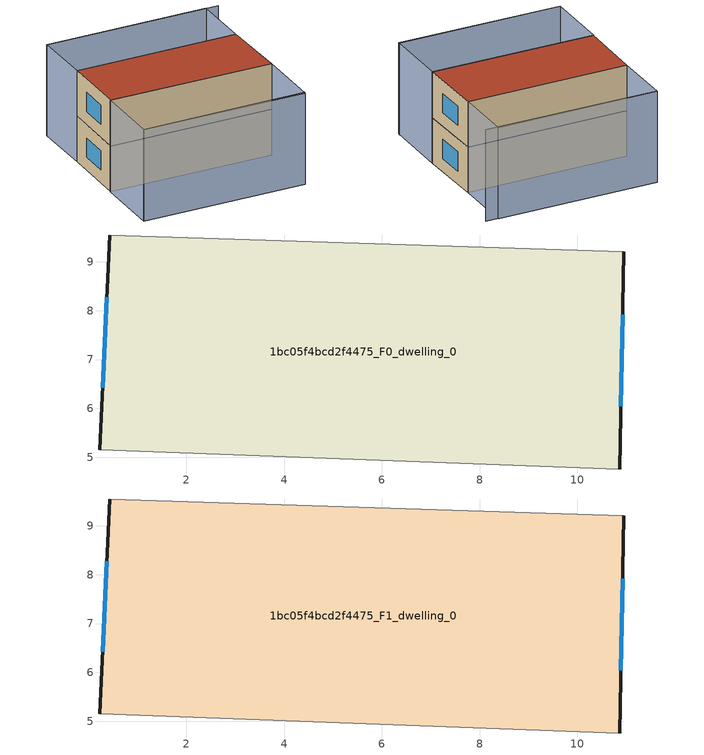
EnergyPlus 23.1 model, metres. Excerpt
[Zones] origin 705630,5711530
1bc05f4bcd2f4475_F0_dwelling_0
 floor ground (EU_floor_Construction): 10.95,9.21 10.87,4.76 0.23,5.15 0.43,9.55 z0
 wall outside (EU_wall_Construction): 0.43,9.55 0.23,5.15 / 10.87,4.76 10.95,9.21 z0:3
 wall adiabatic (EU_wall_Construction): 0.23,5.15 10.87,4.76 / 10.95,9.21 0.43,9.55 z0:3
 window (EU_Window_Construction): 0.37,8.28 0.29,6.42 / 10.89,6.05 10.92,7.92 z0.87:2.13
1bc05f4bcd2f4475_F1_dwelling_0
 floor to 1bc05f4bcd2f4475_F0_dwelling_0 (EU_floor_Construction): 10.95,9.21 10.87,4.76 0.23,5.15 0.43,9.55 z3
 wall outside (EU_wall_Construction): 0.43,9.55 0.23,5.15 / 10.87,4.76 10.95,9.21 z3:6
 wall adiabatic (EU_wall_Construction): 0.23,5.15 10.87,4.76 / 10.95,9.21 0.43,9.55 z3:6
 window (EU_Window_Construction): 0.37,8.28 0.29,6.42 / 10.89,6.05 10.92,7.92 z3.87:5.13
 roof outside (EU_roof_Construction): 10.87,4.76 10.95,9.21 0.43,9.55 0.23,5.15 z6
shading: 11.85,12.96 0.6,13.41 / 0.04,0.81 10.72,0.5 / 0.2,5.15 10.87,4.76 / 10.87,4.76 10.71,0.42 / 10.71,0.42 0.04,0.81 / 0.04,0.81 0.2,5.15 / 11.07,13.08 10.95,9.2 / 10.95,9.2 0.43,9.55 / 0.43,9.55 0.55,13.42 / 0.55,13.42 11.07,13.08 z0:6
[Building]
EU S2 Campaign: North Axis=0; Terrain=City; Solar Distribution=FullExterior
[Site:Location]
London: Latitude=51.5; Longitude=-0.5; Time Zone=0; Elevation=25
[SizingPeriod:WeatherFileDays]
AnnualSizingPeriod: Begin Month=1; Begin Day of Month=1; End Month=12; End Day of Month=31; Day of Week for Start Day=Monday; Use Weather File Daylight Saving Period=No; Use Weather File Rain and Snow Indicators=No
[MATERIAL]
EU_InternalMass_Material: Roughness=MediumRough; Thickness=0.1; Conductivity=1; Density=1800; Specific Heat=900; Thermal Absorptance=0.9; Solar Absorptance=0.7; Visible Absorptance=0.7
[MATERIAL:NOMASS] Roughness=MediumRough; Thermal Absorptance=0.9; Solar Absorptance=0.7; Visible Absorptance=0.7
Name | Thermal Resistance
EU_wall_NoMass | 0.724719
EU_roof_NoMass | 2.98947
EU_floor_NoMass | 2.39157
[WINDOWMATERIAL:SIMPLEGLAZINGSYSTEM]
EU_Window_SimpleGlazing: UFactor=2.63425; Solar Heat Gain Coefficient=0.76; Visible Transmittance=0.76
[CONSTRUCTION]
EU_wall_Construction: EU_wall_NoMass
EU_roof_Construction: EU_roof_NoMass
EU_floor_Construction: EU_floor_NoMass
EU_Window_Construction: EU_Window_SimpleGlazing
EU_InternalMass_Construction: EU_InternalMass_Material
[ZONE] Type=1; Multiplier=1; Ceiling Height=autocalculate; Floor Area=autocalculate; Part of Total Floor Area=Yes
Name | Volume
1bc05f4bcd2f4475_F0_dwelling_0 | 140.459
1bc05f4bcd2f4475_F1_dwelling_0 | 140.46
[INTERNALMASS] Construction=EU_InternalMass_Construction; Surface Area=46.82
Name | Zone or ZoneList
1bc05f4bcd2f4475_F0_dwelling_0_EU_InternalMass | 1bc05f4bcd2f4475_F0_dwelling_0
1bc05f4bcd2f4475_F1_dwelling_0_EU_InternalMass | 1bc05f4bcd2f4475_F1_dwelling_0
[OTHEREQUIPMENT] Fuel Type=Electricity; Design Level Calculation Method=Watts/Area; Power per Zone Floor Area=1; Fraction Latent=0; Fraction Radiant=0; Fraction Lost=0; Carbon Dioxide Generation Rate=0; EndUse Subcategory=EU_Step8_InternalGains
Name | Zone or ZoneList or Space or SpaceList | Schedule
EU_Step8_InternalGain_1bc05f4bcd2f4475_F0_dwelling_0_f000 | 1bc05f4bcd2f4475_F0_dwelling_0 | EU_Step8_GainSchedule_1bc05f4bcd2f4475_F0_dwelling_0_f000
EU_Step8_InternalGain_1bc05f4bcd2f4475_F1_dwelling_0_f000 | 1bc05f4bcd2f4475_F1_dwelling_0 | EU_Step8_GainSchedule_1bc05f4bcd2f4475_F1_dwelling_0_f000
[ZONEVENTILATION:DESIGNFLOWRATE] Schedule=EU_AlwaysOn; Design Flow Rate Calculation Method=AirChanges/Hour; Air Changes per Hour=0.418135; Ventilation Type=Natural; Fan Pressure Rise=0; Fan Total Efficiency=1; Constant Term Coefficient=1; Temperature Term Coefficient=0; Velocity Term Coefficient=0; Velocity Squared Term Coefficient=0; Minimum Indoor Temperature=-100; Maximum Indoor Temperature=100; Delta Temperature=-100; Minimum Outdoor Temperature=-100; Maximum Outdoor Temperature=100; Maximum Wind Speed=40
Name | Zone or ZoneList or Space or SpaceList
EU_ConstantAir_1bc05f4bcd2f4475_F0_dwelling_0 | 1bc05f4bcd2f4475_F0_dwelling_0
EU_ConstantAir_1bc05f4bcd2f4475_F1_dwelling_0 | 1bc05f4bcd2f4475_F1_dwelling_0
[HVACTEMPLATE:THERMOSTAT] Constant Heating Setpoint=20; Constant Cooling Setpoint=50
EU_HeatOnly_1bc05f4bcd2f4475_F0_dwelling_0; EU_HeatOnly_1bc05f4bcd2f4475_F1_dwelling_0
[HVACTEMPLATE:ZONE:IDEALLOADSAIRSYSTEM] System Availability Schedule=EU_AlwaysOn; Maximum Heating Supply Air Temperature=50; Minimum Cooling Supply Air Temperature=13; Maximum Heating Supply Air Humidity Ratio=0.0156; Minimum Cooling Supply Air Humidity Ratio=0.0077; Heating Limit=NoLimit; Cooling Limit=NoLimit; Heating Availability Schedule=EU_AlwaysOn; Cooling Availability Schedule=EU_CoolingOff; Dehumidification Control Type=ConstantSensibleHeatRatio; Cooling Sensible Heat Ratio=0.7; Dehumidification Setpoint=60; Humidification Control Type=None; Humidification Setpoint=30; Outdoor Air Method=None; Outdoor Air Flow Rate per Person=0.00944; Outdoor Air Flow Rate per Zone Floor Area=0; Outdoor Air Flow Rate per Zone=0; Demand Controlled Ventilation Type=None; Outdoor Air Economizer Type=NoEconomizer; Heat Recovery Type=None; Sensible Heat Recovery Effectiveness=0.7; Latent Heat Recovery Effectiveness=0.65
Name | Template Thermostat
1bc05f4bcd2f4475_F0_dwelling_0 | EU_HeatOnly_1bc05f4bcd2f4475_F0_dwelling_0
1bc05f4bcd2f4475_F1_dwelling_0 | EU_HeatOnly_1bc05f4bcd2f4475_F1_dwelling_0
[SIZING:ZONE] Zone Cooling Design Supply Air Temperature Input Method=SupplyAirTemperature; Zone Cooling Design Supply Air Temperature=13; Zone Heating Design Supply Air Temperature Input Method=SupplyAirTemperature; Zone Heating Design Supply Air Temperature=50; Zone Cooling Design Supply Air Humidity Ratio=0.008; Zone Heating Design Supply Air Humidity Ratio=0.008; Cooling Design Air Flow Method=DesignDay; Cooling Design Air Flow Rate=0; Cooling Minimum Air Flow per Zone Floor Area=0.000762; Cooling Minimum Air Flow=0; Cooling Minimum Air Flow Fraction=0.2; Heating Design Air Flow Method=DesignDay; Heating Design Air Flow Rate=0; Heating Maximum Air Flow per Zone Floor Area=0.002032; Heating Maximum Air Flow=0.141576; Heating Maximum Air Flow Fraction=0.3; Account for Dedicated Outdoor Air System=No; Dedicated Outdoor Air System Control Strategy=NeutralSupplyAir; Dedicated Outdoor Air Low Setpoint Temperature for Design=autosize; Dedicated Outdoor Air High Setpoint Temperature for Design=autosize; Zone Load Sizing Method=Sensible Load Only No Latent Load; Zone Latent Cooling Design Supply Air Humidity Ratio Input Method=HumidityRatioDifference; Zone Cooling Design Supply Air Humidity Ratio Difference=0.005; Zone Latent Heating Design Supply Air Humidity Ratio Input Method=HumidityRatioDifference; Zone Humidification Design Supply Air Humidity Ratio Difference=0.005
1bc05f4bcd2f4475_F0_dwelling_0; 1bc05f4bcd2f4475_F1_dwelling_0
[SCHEDULE:CONSTANT]
Name | Hourly Value
EU_AlwaysOn | 1
EU_CoolingOff | 0
[SCHEDULE:FILE] Column Number=1; Rows to Skip at Top=0; Number of Hours of Data=8760; Column Separator=Comma; Interpolate to Timestep=No; Minutes per Item=60; Adjust Schedule for Daylight Savings=Yes
Name | File
EU_Step8_GainSchedule_1bc05f4bcd2f4475_F0_dwelling_0_f000 | ../../schedules/1bc05f4bcd2f4475/1bc05f4bcd2f4475_F0_dwelling_0_f000_gain.csv
EU_Step8_GainSchedule_1bc05f4bcd2f4475_F1_dwelling_0_f000 | ../../schedules/1bc05f4bcd2f4475/1bc05f4bcd2f4475_F1_dwelling_0_f000_gain.csv
